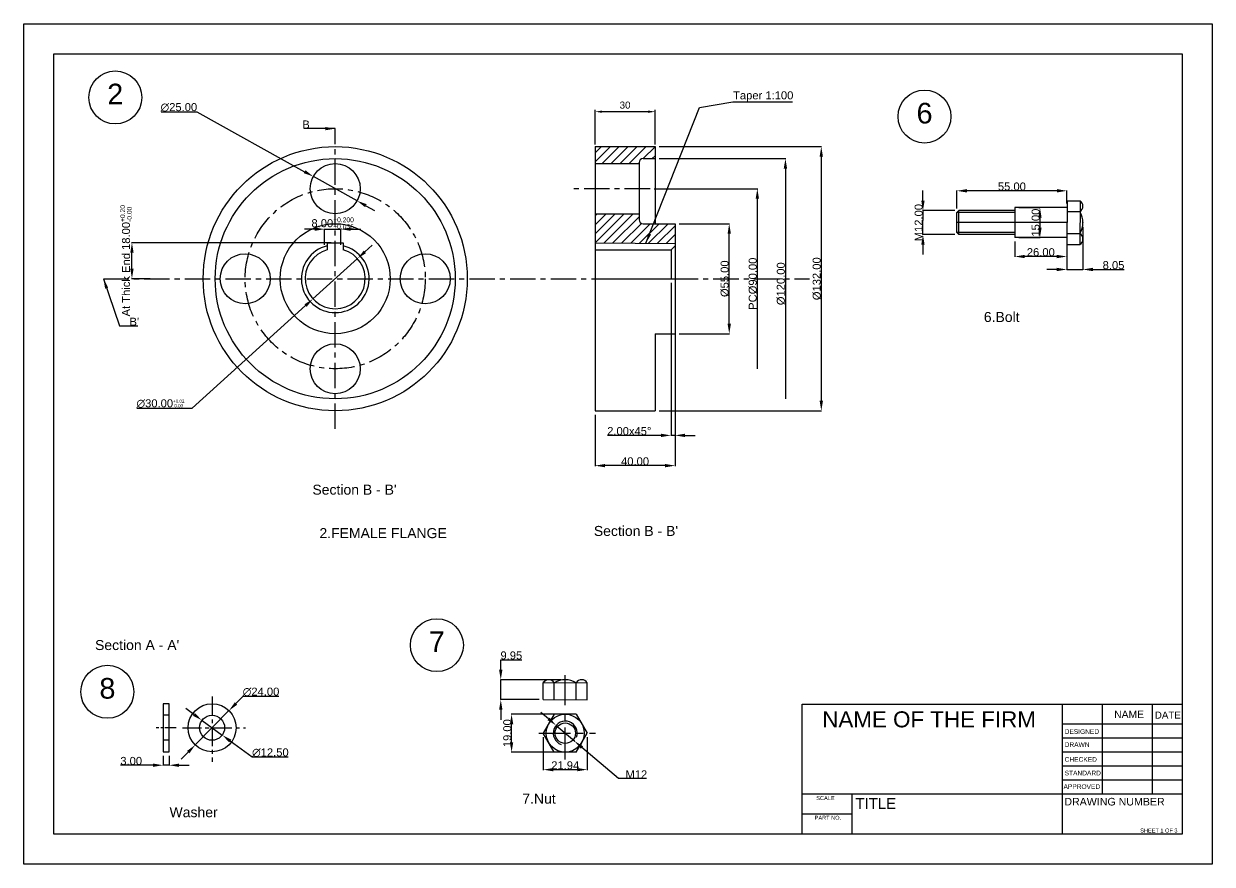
# Model space of a CAD drawing. Header units: millimetres. Extents: x 4346 to 6286, y 1372 to 1792.
# Drawn here: x 5016 to 5610, y 1372 to 1792 of the extents above; entities that cross this region are included whole.
import ezdxf

# ---------------------------------------------------------------- set-up
doc = ezdxf.new("R2010")
doc.units = ezdxf.units.MM
doc.linetypes.add('CENTER', pattern=[50.8, 31.75, -6.35, 6.35, -6.35])
doc.linetypes.add('CENTER2', pattern=[28.575, 19.05, -3.175, 3.175, -3.175])
doc.layers.add('center', color=10, linetype='CENTER')
doc.styles.get("Standard").update_dxf_attribs({"font": 'arial.ttf'})
doc.dimstyles.new('AM_ISO', dxfattribs={"dimtxt": 3.5, "dimasz": 3.5, "dimexe": 1, "dimexo": 1, "dimgap": 1.5, "dimtad": 1, "dimdsep": 46, "dimtxsty": 'Standard', "dimcen": 0, "dimclrd": 256, "dimclre": 256, "dimclrt": 2, "dimadec": 0, "dimazin": 2, "dimtp": 0.1, "dimtm": 0.1, "dimtfac": 0.71, "dimtdec": 3, "dimtmove": 0, "dimatfit": 3, "dimfxl": 1, "dimlwd": -1, "dimlwe": -1, "dimarcsym": 1})
doc.dimstyles.get("Standard").update_dxf_attribs({"dimtxt": 4, "dimasz": 5, "dimexe": 0.18, "dimexo": 2, "dimgap": 0.09, "dimtad": 1, "dimtoh": 1, "dimzin": 0, "dimdsep": 46, "dimtxsty": 'Standard', "dimcen": 0.09, "dimclrt": 2, "dimadec": 0, "dimazin": 0, "dimtfac": 1, "dimtmove": 0, "dimatfit": 3, "dimfxl": 1, "dimtolj": 1, "dimtzin": 0, "dimarcsym": 0})

# ---------------------------------------------------------------- blocks, each defined once
blk = doc.blocks.new('*D19')
at = {"linetype": 'ByBlock', "transparency": 16777216}
for p, q in [((5301.46, 1731.13), (5301.46, 1748.6)), ((5327.96, 1747.6), (5304.96, 1747.6)), ((5331.46, 1731.13), (5331.46, 1748.6))]:
    blk.add_line(p, q, dxfattribs=at)
at = {"transparency": 16777216}
for points in [[(5304.96, 1748.19), (5304.96, 1747.02), (5301.46, 1747.6)], [(5327.96, 1748.19), (5327.96, 1747.02), (5331.46, 1747.6)]]:
    blk.add_solid(points, dxfattribs=at)
at = {"layer": 'Defpoints', "color": 0, "transparency": 16777216}
for p in [(5301.46, 1747.6), (5301.46, 1730.13), (5331.46, 1730.13)]:
    blk.add_point(p, dxfattribs=at)
at = {"color": 2, "transparency": 16777216, "insert": (5316.46, 1750.89), "char_height": 3.5, "attachment_point": 5}
blk.add_mtext('30', dxfattribs=at)
blk = doc.blocks.new('*D20')
at = {"color": 0, "lineweight": -2, "transparency": 16777216}
for p, q in [((5343.46, 1691.63), (5368.71, 1691.63)), ((5368.53, 1641.63), (5368.53, 1686.63)), ((5343.46, 1636.63), (5368.71, 1636.63))]:
    blk.add_line(p, q, dxfattribs=at)
at = {"color": 0, "transparency": 16777216}
for points in [[(5367.7, 1686.63), (5369.37, 1686.63), (5368.53, 1691.63)], [(5367.7, 1641.63), (5369.37, 1641.63), (5368.53, 1636.63)]]:
    blk.add_solid(points, dxfattribs=at)
at = {"layer": 'Defpoints', "color": 0, "transparency": 16777216}
for p in [(5341.46, 1691.63), (5368.53, 1691.63), (5341.46, 1636.63)]:
    blk.add_point(p, dxfattribs=at)
at = {"color": 2, "transparency": 16777216, "insert": (5366.29, 1664.13), "char_height": 4, "attachment_point": 5, "rotation": 90}
blk.add_mtext('\\A1;%%C55.00', dxfattribs=at)
blk = doc.blocks.new('*D21')
at = {"color": 0, "lineweight": -2, "transparency": 16777216}
for p, q in [((5330.96, 1709.13), (5382.75, 1709.13)), ((5382.57, 1704.13), (5382.57, 1619.13))]:
    blk.add_line(p, q, dxfattribs=at)
at = {"color": 0, "transparency": 16777216}
blk.add_solid([(5381.74, 1704.13), (5383.4, 1704.13), (5382.57, 1709.13)], dxfattribs=at)
at = {"layer": 'Defpoints', "color": 0, "transparency": 16777216}
for p in [(5328.96, 1709.13), (5328.96, 1619.13), (5382.57, 1619.13)]:
    blk.add_point(p, dxfattribs=at)
at = {"color": 2, "transparency": 16777216, "insert": (5380.33, 1661.63), "char_height": 4, "attachment_point": 5, "rotation": 90}
blk.add_mtext('\\A1;PC%%C90.00', dxfattribs=at)
blk = doc.blocks.new('_None')
blk = doc.blocks.new('*D22')
at = {"color": 0, "lineweight": -2, "transparency": 16777216}
for p, q in [((5333.46, 1730.13), (5414.72, 1730.13)), ((5414.54, 1725.13), (5414.54, 1603.13)), ((5333.46, 1598.13), (5414.72, 1598.13))]:
    blk.add_line(p, q, dxfattribs=at)
at = {"color": 0, "transparency": 16777216}
for points in [[(5413.71, 1725.13), (5415.37, 1725.13), (5414.54, 1730.13)], [(5413.71, 1603.13), (5415.37, 1603.13), (5414.54, 1598.13)]]:
    blk.add_solid(points, dxfattribs=at)
at = {"layer": 'Defpoints', "color": 0, "transparency": 16777216}
for p in [(5331.46, 1730.13), (5331.46, 1598.13), (5414.54, 1598.13)]:
    blk.add_point(p, dxfattribs=at)
at = {"color": 2, "transparency": 16777216, "insert": (5412.3, 1664.13), "char_height": 4, "attachment_point": 5, "rotation": 90}
blk.add_mtext('\\A1;%%C132.00', dxfattribs=at)
blk = doc.blocks.new('*D23')
at = {"color": 0, "lineweight": -2, "transparency": 16777216}
for p, q in [((5333.46, 1724.13), (5396.79, 1724.13)), ((5396.61, 1719.13), (5396.61, 1604.13))]:
    blk.add_line(p, q, dxfattribs=at)
at = {"color": 0, "transparency": 16777216}
blk.add_solid([(5395.77, 1719.13), (5397.44, 1719.13), (5396.61, 1724.13)], dxfattribs=at)
at = {"layer": 'Defpoints', "color": 0, "transparency": 16777216}
for p in [(5331.46, 1724.13), (5331.46, 1604.13), (5396.61, 1604.13)]:
    blk.add_point(p, dxfattribs=at)
at = {"color": 2, "transparency": 16777216, "insert": (5394.36, 1661.63), "char_height": 4, "attachment_point": 5, "rotation": 90}
blk.add_mtext('\\A1;%%C120.00', dxfattribs=at)
blk = doc.blocks.new('*D24')
at = {"color": 0, "lineweight": -2, "transparency": 16777216}
for p, q in [((5341.46, 1678.59), (5341.46, 1585.66)), ((5339.46, 1662.13), (5339.46, 1585.66)), ((5334.46, 1585.84), (5307.7, 1585.84)), ((5341.46, 1585.84), (5339.46, 1585.84)), ((5346.46, 1585.84), (5351.46, 1585.84))]:
    blk.add_line(p, q, dxfattribs=at)
at = {"color": 0, "transparency": 16777216}
for points in [[(5334.46, 1586.67), (5334.46, 1585.01), (5339.46, 1585.84)], [(5346.46, 1586.67), (5346.46, 1585.01), (5341.46, 1585.84)]]:
    blk.add_solid(points, dxfattribs=at)
at = {"layer": 'Defpoints', "color": 0, "transparency": 16777216}
for p in [(5341.46, 1680.59), (5339.46, 1664.13), (5339.46, 1585.84)]:
    blk.add_point(p, dxfattribs=at)
at = {"color": 2, "transparency": 16777216, "insert": (5318.58, 1587.97), "char_height": 4, "attachment_point": 5}
blk.add_mtext('\\A1;2.00x45%%D', dxfattribs=at)
blk = doc.blocks.new('*D25')
at = {"color": 0, "lineweight": -2, "transparency": 16777216}
for p, q in [((5341.46, 1634.63), (5341.46, 1570.54)), ((5301.46, 1596.13), (5301.46, 1570.54)), ((5336.46, 1570.72), (5306.46, 1570.72))]:
    blk.add_line(p, q, dxfattribs=at)
at = {"color": 0, "transparency": 16777216}
for points in [[(5306.46, 1571.56), (5306.46, 1569.89), (5301.46, 1570.72)], [(5336.46, 1571.56), (5336.46, 1569.89), (5341.46, 1570.72)]]:
    blk.add_solid(points, dxfattribs=at)
at = {"layer": 'Defpoints', "color": 0, "transparency": 16777216}
for p in [(5341.46, 1636.63), (5301.46, 1598.13), (5301.46, 1570.72)]:
    blk.add_point(p, dxfattribs=at)
at = {"color": 2, "transparency": 16777216, "insert": (5321.46, 1572.85), "char_height": 4, "attachment_point": 5}
blk.add_mtext('\\A1;40.00', dxfattribs=at)
blk = doc.blocks.new('*D16')
at = {"color": 0, "lineweight": -2, "transparency": 16777216}
for p, q in [((5161.32, 1688.9), (5156.32, 1688.9)), ((5166.32, 1681.15), (5166.32, 1689.08)), ((5166.32, 1688.9), (5174.32, 1688.9)), ((5174.32, 1681.15), (5174.32, 1689.08)), ((5179.32, 1688.9), (5184.32, 1688.9))]:
    blk.add_line(p, q, dxfattribs=at)
at = {"color": 0, "transparency": 16777216}
for points in [[(5161.32, 1689.74), (5161.32, 1688.07), (5166.32, 1688.9)], [(5179.32, 1689.74), (5179.32, 1688.07), (5174.32, 1688.9)]]:
    blk.add_solid(points, dxfattribs=at)
at = {"layer": 'Defpoints', "color": 0, "transparency": 16777216}
for p in [(5174.32, 1688.9), (5166.32, 1679.15), (5174.32, 1679.15)]:
    blk.add_point(p, dxfattribs=at)
at = {"color": 2, "transparency": 16777216, "insert": (5170.32, 1691.88), "char_height": 4, "attachment_point": 5}
blk.add_mtext('\\A1;8.00{\\H2.4;\\S+0.200^ +0.036;}', dxfattribs=at)
blk = doc.blocks.new('*D17')
at = {"color": 0, "lineweight": -2, "transparency": 16777216}
for p, q in [((5169.6, 1682.13), (5069.82, 1682.13)), ((5070, 1669.13), (5070, 1677.13)), ((5079.11, 1664.13), (5069.82, 1664.13))]:
    blk.add_line(p, q, dxfattribs=at)
at = {"color": 0, "transparency": 16777216}
for points in [[(5069.16, 1677.13), (5070.83, 1677.13), (5070, 1682.13)], [(5069.16, 1669.13), (5070.83, 1669.13), (5070, 1664.13)]]:
    blk.add_solid(points, dxfattribs=at)
at = {"layer": 'Defpoints', "color": 0, "transparency": 16777216}
for p in [(5070, 1682.13), (5171.6, 1682.13), (5081.11, 1664.13)]:
    blk.add_point(p, dxfattribs=at)
at = {"color": 2, "transparency": 16777216, "insert": (5067.02, 1673.13), "char_height": 4, "attachment_point": 5, "rotation": 90}
blk.add_mtext('\\A1;At Thick End 18.00{\\H2.4;\\S+0.20^ -0.00;}', dxfattribs=at)
blk = doc.blocks.new('*D18')
at = {"color": 0, "lineweight": -2, "transparency": 16777216}
for p, q in [((5186.43, 1677.55), (5190.14, 1680.9)), ((5182.72, 1674.2), (5160.48, 1654.07)), ((5100.15, 1599.5), (5156.77, 1650.72)), ((5072.48, 1599.5), (5100.15, 1599.5))]:
    blk.add_line(p, q, dxfattribs=at)
at = {"color": 0, "transparency": 16777216}
for points in [[(5185.87, 1678.17), (5186.99, 1676.93), (5182.72, 1674.2)], [(5156.21, 1651.33), (5157.33, 1650.1), (5160.48, 1654.07)]]:
    blk.add_solid(points, dxfattribs=at)
at = {"layer": 'Defpoints', "color": 0, "transparency": 16777216}
for p in [(5182.72, 1674.2), (5160.48, 1654.07)]:
    blk.add_point(p, dxfattribs=at)
at = {"color": 2, "transparency": 16777216, "insert": (5084.24, 1601.74), "char_height": 4, "attachment_point": 5}
blk.add_mtext('\\A1;∅30.00{\\H1.6;\\S+0.02^  0.00;}', dxfattribs=at)
blk = doc.blocks.new('*D26')
at = {"color": 0, "lineweight": -2, "transparency": 16777216}
for p, q in [((5084.52, 1747.53), (5102.44, 1747.53)), ((5102.44, 1747.53), (5156.3, 1717.63)), ((5182.53, 1703.07), (5160.67, 1715.2)), ((5186.9, 1700.64), (5191.27, 1698.21))]:
    blk.add_line(p, q, dxfattribs=at)
at = {"color": 0, "transparency": 16777216}
for points in [[(5156.7, 1718.36), (5155.89, 1716.9), (5160.67, 1715.2)], [(5187.3, 1701.37), (5186.49, 1699.91), (5182.53, 1703.07)]]:
    blk.add_solid(points, dxfattribs=at)
at = {"layer": 'Defpoints', "color": 0, "transparency": 16777216}
for p in [(5160.67, 1715.2), (5182.53, 1703.07)]:
    blk.add_point(p, dxfattribs=at)
at = {"color": 2, "transparency": 16777216, "insert": (5093.44, 1749.77), "char_height": 4, "attachment_point": 5}
blk.add_mtext('\\A1;∅25.00', dxfattribs=at)
blk = doc.blocks.new('*U39')
at = {"color": 0, "linetype": 'CENTER2', "ltscale": 0.3, "transparency": 16777216}
blk.add_line((5, 0), (-5, 0), dxfattribs=at)
blk = doc.blocks.new('*D40')
at = {"color": 0, "lineweight": -2, "transparency": 16777216}
for p, q in [((5125.49, 1455.41), (5121.99, 1451.85)), ((5143.42, 1455.41), (5125.49, 1455.41)), ((5101.66, 1431.16), (5118.48, 1448.28)), ((5098.15, 1427.6), (5094.65, 1424.03))]:
    blk.add_line(p, q, dxfattribs=at)
at = {"color": 0, "transparency": 16777216}
for points in [[(5121.39, 1452.43), (5122.58, 1451.26), (5118.48, 1448.28)], [(5097.56, 1428.18), (5098.75, 1427.01), (5101.66, 1431.16)]]:
    blk.add_solid(points, dxfattribs=at)
at = {"layer": 'Defpoints', "color": 0, "transparency": 16777216}
for p in [(5118.48, 1448.28), (5101.66, 1431.16)]:
    blk.add_point(p, dxfattribs=at)
at = {"color": 2, "transparency": 16777216, "insert": (5134.5, 1457.66), "char_height": 4, "attachment_point": 5}
blk.add_mtext('\\A1;∅24.00', dxfattribs=at)
blk = doc.blocks.new('*D41')
at = {"color": 0, "lineweight": -2, "transparency": 16777216}
for p, q in [((5100.98, 1446.35), (5096.94, 1449.3)), ((5105.02, 1443.41), (5115.12, 1436.04)), ((5130.16, 1425.06), (5119.16, 1433.09)), ((5148.09, 1425.06), (5130.16, 1425.06))]:
    blk.add_line(p, q, dxfattribs=at)
at = {"color": 0, "transparency": 16777216}
for points in [[(5101.47, 1447.03), (5100.49, 1445.68), (5105.02, 1443.41)], [(5119.65, 1433.76), (5118.67, 1432.42), (5115.12, 1436.04)]]:
    blk.add_solid(points, dxfattribs=at)
at = {"layer": 'Defpoints', "color": 0, "transparency": 16777216}
for p in [(5105.02, 1443.41), (5115.12, 1436.04)]:
    blk.add_point(p, dxfattribs=at)
at = {"color": 2, "transparency": 16777216, "insert": (5139.17, 1427.3), "char_height": 4, "attachment_point": 5}
blk.add_mtext('\\A1;∅12.50', dxfattribs=at)
blk = doc.blocks.new('*D42')
at = {"color": 0, "lineweight": -2, "transparency": 16777216}
for p, q in [((5085.57, 1425.72), (5085.57, 1420.83)), ((5088.57, 1425.72), (5088.57, 1420.83)), ((5080.57, 1421.01), (5064.35, 1421.01)), ((5088.57, 1421.01), (5085.57, 1421.01)), ((5093.57, 1421.01), (5098.57, 1421.01))]:
    blk.add_line(p, q, dxfattribs=at)
at = {"color": 0, "transparency": 16777216}
for points in [[(5080.57, 1421.84), (5080.57, 1420.18), (5085.57, 1421.01)], [(5093.57, 1421.84), (5093.57, 1420.18), (5088.57, 1421.01)]]:
    blk.add_solid(points, dxfattribs=at)
at = {"layer": 'Defpoints', "color": 0, "transparency": 16777216}
for p in [(5085.57, 1427.72), (5088.57, 1427.72), (5088.57, 1421.01)]:
    blk.add_point(p, dxfattribs=at)
at = {"color": 2, "transparency": 16777216, "insert": (5069.62, 1423.14), "char_height": 4, "attachment_point": 5}
blk.add_mtext('\\A1;3.00', dxfattribs=at)
blk = doc.blocks.new('*U44')
at = {"color": 0, "linetype": 'Continuous'}
for p, q in [((-9.5, 5.48), (0, 10.97)), ((9.5, 5.48), (0, 10.97)), ((-9.5, -5.48), (-9.5, 5.48)), ((9.5, -5.48), (9.5, 5.48)), ((-9.5, -5.48), (0, -10.97)), ((9.5, -5.48), (0, -10.97))]:
    blk.add_line(p, q, dxfattribs=at)
for radius in [9.5, 5.12]:
    blk.add_circle((0, 0), radius, dxfattribs=at)
blk.add_arc((0, 0), 6, 250, 160, dxfattribs=at)
blk = doc.blocks.new('*D45')
at = {"color": 0, "lineweight": -2, "transparency": 16777216}
for p, q in [((5511.26, 1682.66), (5511.26, 1675.05)), ((5537.26, 1682.66), (5537.26, 1675.05)), ((5532.26, 1675.23), (5516.26, 1675.23))]:
    blk.add_line(p, q, dxfattribs=at)
at = {"color": 0, "transparency": 16777216}
for points in [[(5516.26, 1676.06), (5516.26, 1674.39), (5511.26, 1675.23)], [(5532.26, 1676.06), (5532.26, 1674.39), (5537.26, 1675.23)]]:
    blk.add_solid(points, dxfattribs=at)
at = {"layer": 'Defpoints', "color": 0, "transparency": 16777216}
for p in [(5511.26, 1684.66), (5537.26, 1684.66), (5511.26, 1675.23)]:
    blk.add_point(p, dxfattribs=at)
at = {"color": 2, "transparency": 16777216, "insert": (5524.26, 1677.36), "char_height": 4, "attachment_point": 5}
blk.add_mtext('\\A1;26.00', dxfattribs=at)
blk = doc.blocks.new('*D46')
at = {"color": 0, "lineweight": -2, "transparency": 16777216}
for p, q in [((5482.3, 1699.16), (5482.3, 1708.25)), ((5532.3, 1708.07), (5487.3, 1708.07)), ((5537.3, 1701.66), (5537.3, 1708.25))]:
    blk.add_line(p, q, dxfattribs=at)
at = {"color": 0, "transparency": 16777216}
for points in [[(5487.3, 1708.91), (5487.3, 1707.24), (5482.3, 1708.07)], [(5532.3, 1708.91), (5532.3, 1707.24), (5537.3, 1708.07)]]:
    blk.add_solid(points, dxfattribs=at)
at = {"layer": 'Defpoints', "color": 0, "transparency": 16777216}
for p in [(5482.3, 1708.07), (5537.3, 1699.66), (5482.3, 1697.16)]:
    blk.add_point(p, dxfattribs=at)
at = {"color": 2, "transparency": 16777216, "insert": (5509.8, 1710.2), "char_height": 4, "attachment_point": 5}
blk.add_mtext('\\A1;55.00', dxfattribs=at)
blk = doc.blocks.new('*D47')
at = {"color": 0, "lineweight": -2, "transparency": 16777216}
for p, q in [((5465.35, 1703.16), (5465.35, 1708.16)), ((5481.3, 1698.16), (5465.17, 1698.16)), ((5465.35, 1698.16), (5465.35, 1693.16)), ((5465.35, 1691.16), (5465.35, 1693.16)), ((5465.35, 1686.16), (5465.35, 1691.16)), ((5481.3, 1686.16), (5465.17, 1686.16)), ((5465.35, 1681.16), (5465.35, 1676.16))]:
    blk.add_line(p, q, dxfattribs=at)
at = {"color": 0, "transparency": 16777216}
for points in [[(5464.51, 1703.16), (5466.18, 1703.16), (5465.35, 1698.16)], [(5464.51, 1681.16), (5466.18, 1681.16), (5465.35, 1686.16)]]:
    blk.add_solid(points, dxfattribs=at)
at = {"layer": 'Defpoints', "color": 0, "transparency": 16777216}
for p in [(5465.35, 1698.16), (5483.3, 1698.16), (5483.3, 1686.16)]:
    blk.add_point(p, dxfattribs=at)
at = {"color": 2, "transparency": 16777216, "insert": (5463.21, 1692.16), "char_height": 4, "attachment_point": 5, "rotation": 90}
blk.add_mtext('\\A1;M12.00', dxfattribs=at)
blk = doc.blocks.new('*D48')
at = {"color": 0, "lineweight": -2, "transparency": 16777216}
for p, q in [((5513.33, 1699.66), (5524, 1699.66)), ((5523.82, 1694.66), (5523.82, 1689.66)), ((5513.26, 1684.66), (5524, 1684.66))]:
    blk.add_line(p, q, dxfattribs=at)
at = {"color": 0, "transparency": 16777216}
for points in [[(5522.99, 1694.66), (5524.66, 1694.66), (5523.82, 1699.66)], [(5522.99, 1689.66), (5524.66, 1689.66), (5523.82, 1684.66)]]:
    blk.add_solid(points, dxfattribs=at)
at = {"layer": 'Defpoints', "color": 0, "transparency": 16777216}
for p in [(5511.33, 1699.66), (5511.26, 1684.66), (5523.82, 1684.66)]:
    blk.add_point(p, dxfattribs=at)
at = {"color": 2, "transparency": 16777216, "insert": (5521.69, 1692.16), "char_height": 4, "attachment_point": 5, "rotation": 90}
blk.add_mtext('\\A1;15.00', dxfattribs=at)
blk = doc.blocks.new('*D49')
at = {"color": 0, "lineweight": -2, "transparency": 16777216}
for p, q in [((5545.3, 1690.14), (5545.3, 1668.57)), ((5537.25, 1679.19), (5537.25, 1668.57)), ((5532.25, 1668.75), (5527.25, 1668.75)), ((5537.25, 1668.75), (5545.3, 1668.75)), ((5550.3, 1668.75), (5565.9, 1668.75))]:
    blk.add_line(p, q, dxfattribs=at)
at = {"color": 0, "transparency": 16777216}
for points in [[(5532.25, 1669.59), (5532.25, 1667.92), (5537.25, 1668.75)], [(5550.3, 1669.59), (5550.3, 1667.92), (5545.3, 1668.75)]]:
    blk.add_solid(points, dxfattribs=at)
at = {"layer": 'Defpoints', "color": 0, "transparency": 16777216}
for p in [(5545.3, 1692.14), (5537.25, 1681.19), (5545.3, 1668.75)]:
    blk.add_point(p, dxfattribs=at)
at = {"color": 2, "transparency": 16777216, "insert": (5560.6, 1670.89), "char_height": 4, "attachment_point": 5}
blk.add_mtext('\\A1;8.05', dxfattribs=at)
blk = doc.blocks.new('*D50')
at = {"color": 0, "lineweight": -2, "transparency": 16777216}
for p, q in [((5254.33, 1468.73), (5254.33, 1473.73)), ((5254.33, 1473.73), (5264.84, 1473.73)), ((5284.53, 1463.73), (5254.15, 1463.73)), ((5254.33, 1453.78), (5254.33, 1463.73)), ((5273.6, 1453.78), (5254.15, 1453.78)), ((5254.33, 1448.78), (5254.33, 1443.78))]:
    blk.add_line(p, q, dxfattribs=at)
at = {"color": 0, "transparency": 16777216}
for points in [[(5253.5, 1468.73), (5255.17, 1468.73), (5254.33, 1463.73)], [(5253.5, 1448.78), (5255.17, 1448.78), (5254.33, 1453.78)]]:
    blk.add_solid(points, dxfattribs=at)
at = {"layer": 'Defpoints', "color": 0, "transparency": 16777216}
for p in [(5254.33, 1463.73), (5286.53, 1463.73), (5275.6, 1453.78)]:
    blk.add_point(p, dxfattribs=at)
at = {"color": 2, "transparency": 16777216, "insert": (5259.63, 1475.86), "char_height": 4, "attachment_point": 5}
blk.add_mtext('\\A1;9.95', dxfattribs=at)
blk = doc.blocks.new('*D51')
at = {"color": 0, "lineweight": -2, "transparency": 16777216}
for p, q in [((5284.57, 1446.52), (5259.56, 1446.52)), ((5259.74, 1432.52), (5259.74, 1441.52)), ((5284.57, 1427.52), (5259.56, 1427.52))]:
    blk.add_line(p, q, dxfattribs=at)
at = {"color": 0, "transparency": 16777216}
for points in [[(5258.9, 1441.52), (5260.57, 1441.52), (5259.74, 1446.52)], [(5258.9, 1432.52), (5260.57, 1432.52), (5259.74, 1427.52)]]:
    blk.add_solid(points, dxfattribs=at)
at = {"layer": 'Defpoints', "color": 0, "transparency": 16777216}
for p in [(5259.74, 1446.52), (5286.57, 1446.52), (5286.57, 1427.52)]:
    blk.add_point(p, dxfattribs=at)
at = {"color": 2, "transparency": 16777216, "insert": (5257.6, 1437.02), "char_height": 4, "attachment_point": 5, "rotation": 90}
blk.add_mtext('\\A1;19.00', dxfattribs=at)
blk = doc.blocks.new('*D52')
at = {"color": 0, "lineweight": -2, "transparency": 16777216}
for p, q in [((5275.6, 1435.02), (5275.6, 1418.62)), ((5297.54, 1435.02), (5297.54, 1418.62)), ((5280.6, 1418.8), (5292.54, 1418.8))]:
    blk.add_line(p, q, dxfattribs=at)
at = {"color": 0, "transparency": 16777216}
for points in [[(5280.6, 1419.64), (5280.6, 1417.97), (5275.6, 1418.8)], [(5292.54, 1419.64), (5292.54, 1417.97), (5297.54, 1418.8)]]:
    blk.add_solid(points, dxfattribs=at)
at = {"layer": 'Defpoints', "color": 0, "transparency": 16777216}
for p in [(5275.6, 1437.02), (5297.54, 1437.02), (5297.54, 1418.8)]:
    blk.add_point(p, dxfattribs=at)
at = {"color": 2, "transparency": 16777216, "insert": (5286.57, 1420.93), "char_height": 4, "attachment_point": 5}
blk.add_mtext('\\A1;21.94', dxfattribs=at)
blk = doc.blocks.new('*D53')
at = {"color": 0, "lineweight": -2, "transparency": 16777216}
for p, q in [((5278.21, 1444.17), (5274.41, 1447.42)), ((5282.01, 1440.92), (5291.13, 1433.12)), ((5313.1, 1414.35), (5294.93, 1429.87)), ((5327.18, 1414.35), (5313.1, 1414.35))]:
    blk.add_line(p, q, dxfattribs=at)
blk.add_arc((5286.57, 1437.02), 6, 317.75363, 320.90141, dxfattribs=at)
at = {"color": 0, "transparency": 16777216}
for points in [[(5278.75, 1444.8), (5277.67, 1443.54), (5282.01, 1440.92)], [(5295.48, 1430.51), (5294.39, 1429.24), (5291.13, 1433.12)]]:
    blk.add_solid(points, dxfattribs=at)
at = {"layer": 'Defpoints', "color": 0, "transparency": 16777216}
for p in [(5282.01, 1440.92), (5291.13, 1433.12)]:
    blk.add_point(p, dxfattribs=at)
at = {"color": 2, "transparency": 16777216, "insert": (5322.1, 1416.44), "char_height": 4, "attachment_point": 5}
blk.add_mtext('\\A1;M12', dxfattribs=at)

msp = doc.modelspace()

# ---------------------------------------------------------------- hatches: boundary and pattern name
at = {"ltscale": 0.5}
h = msp.add_hatch(dxfattribs=at)
h.set_pattern_fill('ANSI31', color=256)
h.set_pattern_definition([(45, (1488.6284, -92.237), (-2.245064, 2.245064), [])])
h.paths.add_polyline_path([(5301.461, 1730.133), (5301.461, 1721.633), (5323.461, 1721.633), (5323.461, 1722.133, -0.4142136), (5325.461, 1724.133), (5331.461, 1724.133), (5331.461, 1730.133)])
h.paths.add_polyline_path([(5341.461, 1681.733), (5341.461, 1691.633), (5325.461, 1691.633, -0.4142136), (5323.461, 1693.633), (5323.461, 1696.633), (5301.461, 1696.633), (5301.461, 1682.133)])

# ---------------------------------------------------------------- linework, layer by layer
for p, q in [((5301.461, 1730.133), (5331.461, 1730.133)), ((5301.461, 1730.133), (5301.461, 1598.133)), ((5331.461, 1730.133), (5331.461, 1691.633)), ((5325.461, 1724.133), (5331.461, 1724.133)), ((5301.461, 1721.633), (5323.461, 1721.633)), ((5323.461, 1722.133), (5323.461, 1693.633)), ((5511.33, 1699.662), (5511.263, 1684.662)), ((5537.297, 1699.662), (5511.33, 1699.662)), ((5537.346, 1703.132), (5537.248, 1681.193)), ((5537.346, 1703.132), (5543.846, 1703.132)), ((5543.846, 1703.139), (5543.748, 1681.193)), ((5301.461, 1696.633), (5323.461, 1696.633)), ((5482.297, 1697.162), (5483.297, 1698.162)), ((5482.297, 1687.162), (5482.297, 1697.162)), ((5511.323, 1697.162), (5482.297, 1697.162)), ((5511.323, 1698.162), (5483.297, 1698.162)), ((5483.297, 1686.162), (5483.297, 1698.162)), ((5537.321, 1697.647), (5543.821, 1697.647)), ((5325.461, 1691.633), (5341.461, 1691.633)), ((5341.461, 1691.633), (5341.461, 1636.633)), ((5537.297, 1692.162), (5482.297, 1692.162)), ((5511.27, 1687.162), (5482.297, 1687.162)), ((5483.297, 1686.162), (5482.297, 1687.162)), ((5545.297, 1692.171), (5545.297, 1692.14)), ((5167.599, 1682.133), (5175.599, 1682.133)), ((5167.599, 1682.133), (5167.599, 1678.589)), ((5175.599, 1682.133), (5175.599, 1678.589)), ((5301.461, 1682.133), (5341.461, 1681.733)), ((5511.27, 1686.162), (5483.297, 1686.162)), ((5537.263, 1684.662), (5511.263, 1684.662)), ((5537.248, 1681.193), (5543.748, 1681.193)), ((5537.272, 1686.678), (5543.772, 1686.678)), ((5301.461, 1678.589), (5339.461, 1678.589)), ((5339.461, 1678.589), (5341.461, 1680.589)), ((5339.461, 1678.589), (5339.461, 1664.133)), ((5301.461, 1664.133), (5341.461, 1664.133)), ((5331.461, 1636.633), (5341.461, 1636.633)), ((5331.461, 1636.633), (5331.461, 1598.133)), ((5301.461, 1598.133), (5331.461, 1598.133)), ((5275.597, 1462.276), (5297.543, 1462.179)), ((5275.604, 1453.777), (5275.604, 1462.276)), ((5281.089, 1453.752), (5281.089, 1462.252)), ((5286.565, 1463.728), (5286.596, 1463.728)), ((5292.058, 1453.703), (5292.058, 1462.203)), ((5297.543, 1463.679), (5297.588, 1463.679)), ((5297.543, 1453.679), (5297.543, 1462.179)), ((5275.604, 1453.777), (5297.543, 1453.679)), ((5088.569, 1445.973), (5085.569, 1445.973)), ((5088.569, 1433.473), (5085.569, 1433.473))]:
    msp.add_line(p, q)
for p, q in [((5404.931, 1386.539), (5404.931, 1451.539)), ((5404.931, 1451.539), (5594.931, 1451.539)), ((5534.931, 1451.539), (5534.931, 1386.539)), ((5554.931, 1451.539), (5554.931, 1406.539)), ((5579.931, 1451.539), (5579.931, 1406.539)), ((5594.931, 1451.539), (5594.931, 1386.539)), ((5594.931, 1441.539), (5534.931, 1441.539)), ((5594.931, 1434.539), (5534.931, 1434.539)), ((5594.931, 1427.539), (5534.931, 1427.539)), ((5594.931, 1420.539), (5534.931, 1420.539)), ((5594.931, 1413.539), (5534.931, 1413.539)), ((5594.931, 1406.539), (5404.931, 1406.539)), ((5429.931, 1386.539), (5429.931, 1406.539)), ((5429.931, 1396.539), (5404.931, 1396.539)), ((5594.931, 1386.539), (5404.931, 1386.539))]:
    msp.add_line(p, q, dxfattribs=at)
for points in [[(5609.931, 1371.539), (5015.931, 1371.539), (5015.931, 1791.539), (5609.931, 1791.539)], [(5594.931, 1386.539), (5030.931, 1386.539), (5030.931, 1776.539), (5594.931, 1776.539)]]:
    msp.add_lwpolyline(points, close=True, dxfattribs=at)
msp.add_lwpolyline([(5085.569, 1427.723), (5088.569, 1427.723), (5088.569, 1451.723), (5085.569, 1451.723)], close=True)
for centre, radius in [((5061.675, 1754.715), 13.231), ((5466.128, 1745.149), 13.231), ((5171.599, 1664.133), 66), ((5171.599, 1664.133), 60), ((5171.599, 1709.133), 12.5), ((5171.599, 1664.133), 27.5), ((5126.599, 1664.133), 12.5), ((5216.599, 1664.133), 12.5), ((5171.599, 1619.133), 12.5), ((5222.428, 1481.016), 13.231), ((5057.716, 1457.716), 13.231), ((5110.07, 1439.723), 12), ((5110.07, 1439.723), 6.25)]:
    msp.add_circle(centre, radius)
for centre, radius, start, end in [((5325.461, 1722.133), 2, 90, 180), ((5542.051, 1700.398), 3.271, 302.772094, 56.717869), ((5325.461, 1693.633), 2, 180, 270), ((5534.519, 1692.204), 10.778, 329.154358, 30.335605), ((5542.132, 1683.942), 3.189, 300.435889, 59.054074), ((5171.599, 1664.133), 16.936, 103.661402, 76.338598), ((5171.599, 1664.133), 15, 105.46601, 74.53399), ((5278.338, 1460.481), 3.271, 32.772094, 146.717869), ((5286.532, 1452.95), 10.778, 59.154358, 120.335605), ((5294.793, 1460.563), 3.189, 30.435889, 149.054074)]:
    msp.add_arc(centre, radius, start, end)
at = {"layer": 'center', "ltscale": 0.4}
for p, q in [((5171.599, 1589.133), (5171.599, 1739.133)), ((5328.961, 1709.133), (5288.961, 1709.133)), ((5055.773, 1664.133), (5408.607, 1664.133))]:
    msp.add_line(p, q, dxfattribs=at)
at = {"layer": 'center', "ltscale": 0.5}
for p, q in [((5286.573, 1450.962), (5286.573, 1466.101)), ((5286.573, 1423.954), (5286.573, 1447.832)), ((5273.32, 1437.021), (5301.717, 1437.021))]:
    msp.add_line(p, q, dxfattribs=at)
at = {"layer": 'center', "ltscale": 0.3}
for p, q in [((5110.07, 1455.338), (5110.07, 1422.752)), ((5095.239, 1439.723), (5126.708, 1439.723))]:
    msp.add_line(p, q, dxfattribs=at)
at = {"layer": 'center', "ltscale": 0.4}
msp.add_circle((5171.599, 1664.133), 45, dxfattribs=at)

# ---------------------------------------------------------------- block references
at = {"rotation": 90}
msp.add_blockref('*U44', (5286.573, 1437.021), dxfattribs=at)
at = {"color": 1, "linetype": 'CENTER2', "ltscale": 0.3}
msp.add_blockref('*U39', (5087.069, 1439.723), dxfattribs=at)

# ---------------------------------------------------------------- texts
for s, p in [('2', (5057.765, 1751.222)), ('6', (5462.219, 1741.657)), ('7', (5218.519, 1477.524)), ('8', (5053.807, 1454.223))]:
    msp.add_text(s, height=10.304, rotation=1).set_placement(p)
for s, p in [('6.Bolt', (5495.783, 1642.507)), ("Section B - B'", (5160.197, 1556.221)), ('2.FEMALE FLANGE', (5163.712, 1534.499)), ("Section B - B'", (5300.851, 1535.594)), ("Section A - A'", (5051.558, 1478.571)), ('7.Nut', (5265.106, 1401.789)), ('Washer', (5088.774, 1395.029))]:
    msp.add_text(s, height=5).set_placement(p)
at = {"ltscale": 0.5}
for s, height, p in [('NAME OF THE FIRM', 8, (5415.018, 1439.941)), ('NAME', 3.6952, (5560.922, 1444.599)), ('DATE', 3.5, (5581.226, 1444.31)), ('DESIGNED', 2.3581, (5536.174, 1436.664)), ('DRAWN', 2.3581, (5536.174, 1430.139)), ('CHECKED', 2.3581, (5536.174, 1422.745)), ('STANDARD', 2.3581, (5536.174, 1415.93)), ('APPROVED', 2.3581, (5535.603, 1409.138)), ('SCALE', 2, (5412.016, 1403.604)), ('TITLE', 5.3484, (5431.605, 1399.204)), ('DRAWING NUMBER', 3.8, (5536.029, 1400.899)), ('PART NO.', 2, (5411.246, 1393.767)), ('SHEET 1 OF 3', 2, (5573.936, 1387.39))]:
    msp.add_text(s, height=height, dxfattribs=at).set_placement(p)
at = {"color": 2, "char_height": 4}
for s, insert, attachment_point in [('\\A1;Taper 1:100', (5370.444, 1752.58), 7), ('\\A1;B', (5158.871, 1739.223), 9), ("\\A1;B'", (5068.785, 1640.661), 7)]:
    msp.add_mtext(s, dxfattribs=dict(at, insert=insert, attachment_point=attachment_point))

# ---------------------------------------------------------------- dimensions: what is measured, and where the dimension line sits
for p1, p2, picture, middle in [((5182.528, 1703.065), (5160.67, 1715.2), '*D26', (5093.436, 1747.525)), ((5105.022, 1443.407), (5115.119, 1436.039), '*D41', (5139.171, 1425.06))]:
    dim = msp.add_diameter_dim_2p(p1=p1, p2=p2, dimstyle='Standard')
    dim.commit()
    dim.dimension.update_dxf_attribs({"geometry": picture, "text_midpoint": middle, "dimtype": 163})
for base, p1, p2, angle, dimstyle, picture, middle in [((5301.461, 1747.605), (5331.461, 1730.133), (5301.461, 1730.133), 180, 'AM_ISO', '*D19', (5316.461, 1750.893)), ((5523.823, 1684.662), (5511.33, 1699.662), (5511.263, 1684.662), 90, 'Standard', '*D48', (5521.691, 1692.162)), ((5301.461, 1570.723), (5341.461, 1636.633), (5301.461, 1598.133), 180, 'Standard', '*D25', (5321.461, 1572.855)), ((5254.334, 1463.728), (5275.604, 1453.777), (5286.532, 1463.728), 90, 'Standard', '*D50', (5259.634, 1475.86)), ((5259.735, 1446.521), (5286.573, 1427.521), (5286.573, 1446.521), 90, 'Standard', '*D51', (5257.603, 1437.021))]:
    dim = msp.add_linear_dim(base=base, p1=p1, p2=p2, angle=angle, dimstyle=dimstyle)
    dim.commit()
    dim.dimension.update_dxf_attribs({"geometry": picture, "text_midpoint": middle})
for base, p1, p2, text, override, picture, middle in [((5414.541, 1598.133), (5331.461, 1730.133), (5331.461, 1598.133), '%%C<>', {"dimpost": '', "dimtp": 0, "dimtm": 0, "dimtdec": 2, "dimtzin": 0}, '*D22', (5414.541, 1664.133)), ((5396.606, 1604.133), (5331.461, 1724.133), (5331.461, 1604.133), '%%C<>', {"dimpost": '', "dimblk2": 'None', "dimsah": 1, "dimse2": 1}, '*D23', (5396.606, 1661.633)), ((5382.571, 1619.133), (5328.961, 1709.133), (5328.961, 1619.133), 'PC%%C<>', {"dimpost": '', "dimblk2": 'None', "dimsah": 1, "dimse2": 1}, '*D21', (5382.571, 1661.633)), ((5069.996, 1682.133), (5081.112, 1664.133), (5171.599, 1682.133), 'At Thick End <>', {"dimpost": '', "dimtol": 1, "dimtp": 0.2, "dimtm": 1e-09, "dimtfac": 0.6}, '*D17', (5069.996, 1673.133))]:
    dim = msp.add_linear_dim(base=base, p1=p1, p2=p2, angle=90, text=text, dimstyle='Standard', override=override)
    dim.commit()
    dim.dimension.update_dxf_attribs({"geometry": picture, "text_midpoint": middle, "dimtype": 160})
for base, p1, p2, picture, middle in [((5482.297, 1708.072), (5537.297, 1699.662), (5482.297, 1697.162), '*D46', (5509.797, 1710.204)), ((5545.297, 1668.754), (5537.248, 1681.193), (5545.297, 1692.14), '*D49', (5560.599, 1670.886)), ((5511.263, 1675.225), (5537.263, 1684.662), (5511.263, 1684.662), '*D45', (5524.263, 1677.358)), ((5297.543, 1418.802), (5275.604, 1437.021), (5297.543, 1437.021), '*D52', (5286.573, 1420.934))]:
    dim = msp.add_linear_dim(base=base, p1=p1, p2=p2, dimstyle='Standard')
    dim.commit()
    dim.dimension.update_dxf_attribs({"geometry": picture, "text_midpoint": middle})
for base, p1, p2, angle, text, picture, middle in [((5465.347, 1698.162), (5483.297, 1686.162), (5483.297, 1698.162), 90, 'M<>', '*D47', (5465.347, 1692.162)), ((5339.461, 1585.84), (5341.461, 1680.589), (5339.461, 1664.133), 180, '<>x45%%D', '*D24', (5318.578, 1585.84))]:
    dim = msp.add_linear_dim(base=base, p1=p1, p2=p2, angle=angle, text=text, dimstyle='Standard')
    dim.commit()
    dim.dimension.update_dxf_attribs({"geometry": picture, "text_midpoint": middle, "dimtype": 160})
dim = msp.add_linear_dim(base=(5174.318, 1688.904), p1=(5166.318, 1679.147), p2=(5174.318, 1679.147), dimstyle='Standard', override={"dimgap": 0.09, "dimtol": 1, "dimlim": 0, "dimtp": 0.2, "dimtm": -0.036, "dimtfac": 0.6, "dimtdec": 3})
dim.commit()
dim.dimension.update_dxf_attribs({"geometry": '*D16', "text_midpoint": (5170.318, 1688.904), "dimtype": 160})
dim = msp.add_linear_dim(base=(5368.535, 1691.633), p1=(5341.461, 1636.633), p2=(5341.461, 1691.633), angle=90, text='%%C<>', dimstyle='Standard', override={"dimpost": ''})
dim.commit()
dim.dimension.update_dxf_attribs({"geometry": '*D20', "text_midpoint": (5366.291, 1664.133)})
dim = msp.add_diameter_dim_2p(p1=(5182.723, 1674.196), p2=(5160.476, 1654.069), dimstyle='Standard', override={"dimgap": 0.09, "dimtol": 1, "dimlim": 0, "dimtp": 0.02, "dimtm": 0, "dimtfac": 0.4})
dim.commit()
dim.dimension.update_dxf_attribs({"geometry": '*D18', "text_midpoint": (5084.243, 1599.497), "dimtype": 163})
dim = msp.add_diameter_dim_2p(p1=(5101.659, 1431.164), p2=(5118.482, 1448.281), dimstyle='Standard')
dim.commit()
dim.dimension.update_dxf_attribs({"geometry": '*D40', "text_midpoint": (5134.499, 1457.658)})
dim = msp.add_diameter_dim_2p(p1=(5282.013, 1440.92), p2=(5291.134, 1433.122), text='M12', dimstyle='Standard', override={"dimpost": ''})
dim.commit()
dim.dimension.update_dxf_attribs({"geometry": '*D53', "text_midpoint": (5322.104, 1414.346), "dimtype": 163})
dim = msp.add_linear_dim(base=(5088.569, 1421.009), p1=(5085.569, 1427.723), p2=(5088.569, 1427.723), dimstyle='Standard')
dim.commit()
dim.dimension.update_dxf_attribs({"geometry": '*D42', "text_midpoint": (5069.622, 1421.009), "dimtype": 160})

# ---------------------------------------------------------------- leaders
at = {"annotation_type": 0, "has_hookline": 1}
for points, hookline_direction, text_width in [([(5326.898, 1681.878), (5353.592, 1749.657), (5370.354, 1752.49)], 0, 29.735), ([(5171.599, 1739.133), (5158.961, 1739.133)], 1, 3.02), ([(5055.773, 1664.133), (5063.699, 1640.571), (5068.699, 1640.571)], 0, 4.123)]:
    msp.add_leader(points, dimstyle='Standard', dxfattribs=dict(at, hookline_direction=hookline_direction, text_width=text_width))

doc.saveas('drawing.dxf')
